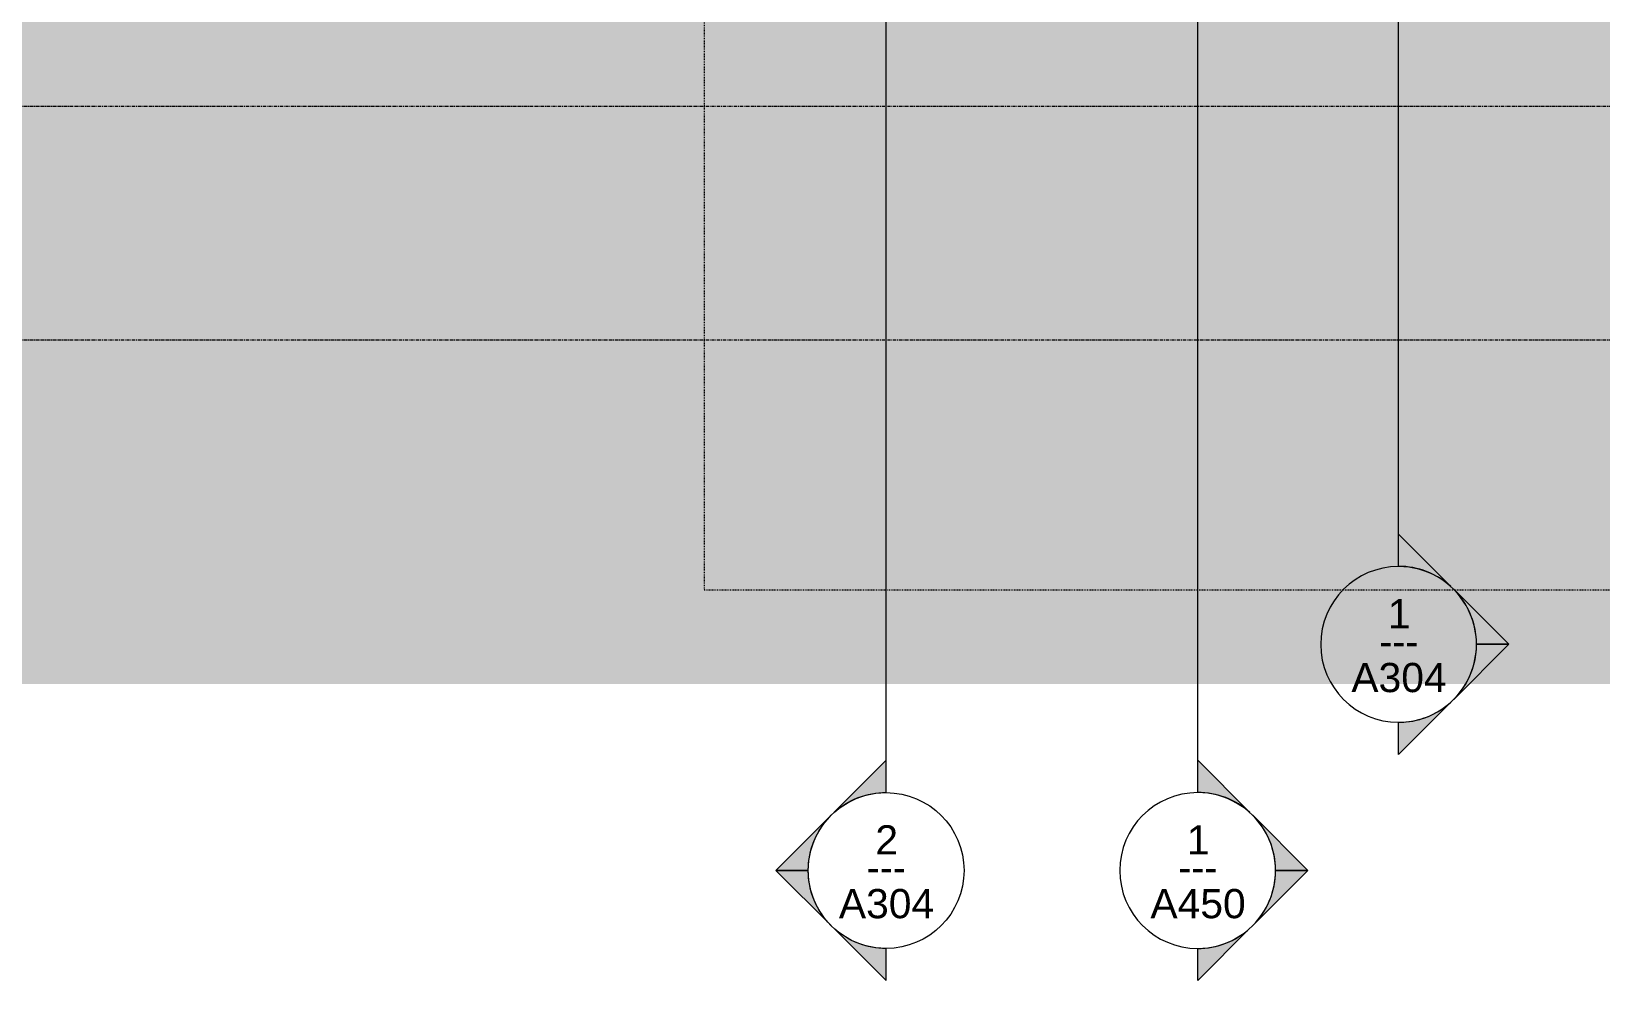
# Model space of a CAD drawing. Header units: inches. Extents: x -3219 to -1869, y -243 to 478.
# Drawn here: x -2980.5 to -2738.7, y -242.6 to -96.5 of the extents above; entities that cross this region are included whole.
import ezdxf

# ---------------------------------------------------------------- set-up
doc = ezdxf.new("R2010")
doc.units = ezdxf.units.IN
doc.header["$MEASUREMENT"] = 0
doc.linetypes.add('Aligning Line 1_8_', pattern=[0.25, 0.125, -0.125])
doc.linetypes.add('Grid Line 1_2_', pattern=[0.8749999999999999, 0.4999999999999999, -0.125, 0.125, -0.125])
for name, color, linetype, lineweight in [('A-FLOR-LEVL-1', 51, 'Grid Line 1_2_', 9), ('C-TOPO', 7, 'Continuous', 9), ('G-ANNO-SYMB', 111, 'Aligning Line 1_8_', 9), ('G-ANNO-SYMB-1', 111, 'Continuous', 9)]:
    doc.layers.add(name, color=color, linetype=linetype, lineweight=lineweight)
doc.styles.add('Arial_1', font='arial.ttf', dxfattribs={"height": 4.499999999999996})
doc.styles.add('Century Gothic', font='ufonts.com_century-gothic.ttf', dxfattribs={"height": 4.499999999999996})

# ---------------------------------------------------------------- blocks, each defined once
blk = doc.blocks.new('Section - Section Head - Filled-22785-BUILDING ELEVATION - WEST')
at = {"layer": 'G-ANNO-SYMB-1'}
h = blk.add_hatch(color=256, dxfattribs=at)
edge = h.paths.add_edge_path(flags=0)
edge.add_line((-2792.746510440414, -216.7579785171439), (-2800.798738118733, -208.7057508388254))
edge.add_line((-2800.798738118733, -208.7057508388254), (-2800.798738118733, -213.6606957918207))
edge.add_arc((-2800.798738118733, -225.6763135873026), 12.01561779548195, 47.92160497537708, 90.0000000000004, ccw=False)
h = blk.add_hatch(color=256, dxfattribs=at)
edge = h.paths.add_edge_path(flags=0)
edge.add_arc((-2800.798738118733, -225.6763135873026), 11.99999999999997, -2.2737367544323206e-13, 45.000000000000114, ccw=False)
edge.add_line((-2788.798738118733, -225.6763135873026), (-2783.828175370255, -225.6763135873026))
edge.add_line((-2783.828175370255, -225.6763135873026), (-2792.313456744494, -217.191032213064))
h = blk.add_hatch(color=256, dxfattribs=at)
edge = h.paths.add_edge_path(flags=0)
edge.add_line((-2792.313456744494, -234.1615949615411), (-2783.828175370255, -225.6763135873026))
edge.add_line((-2783.828175370255, -225.6763135873026), (-2788.798738118733, -225.6763135873026))
edge.add_arc((-2800.798738118733, -225.6763135873025), 12.0000000000001, 314.99999999999983, 359.9999999999996, ccw=False)
h = blk.add_hatch(color=256, dxfattribs=at)
edge = h.paths.add_edge_path(flags=0)
edge.add_arc((-2800.798738118733, -225.6763135873027), 12.01561779548175, 269.9999999999998, 312.07839502462355, ccw=False)
edge.add_line((-2800.798738118733, -237.6919313827844), (-2800.798738118733, -242.6468763357797))
edge.add_line((-2800.798738118733, -242.6468763357797), (-2792.746510440414, -234.5946486574612))
for p, q in [((-2800.798738118733, -213.6606957918207), (-2800.798738118733, -208.7057508388254)), ((-2800.798738118733, -208.7057508388254), (-2792.746510440414, -216.7579785171439)), ((-2792.313456744494, -217.191032213064), (-2783.828175370255, -225.6763135873026)), ((-2783.828175370255, -225.6763135873026), (-2792.313456744494, -234.1615949615411)), ((-2788.798738118733, -225.6763135873026), (-2783.828175370255, -225.6763135873026)), ((-2783.828175370255, -225.6763135873026), (-2788.798738118733, -225.6763135873026)), ((-2792.746510440414, -234.5946486574612), (-2800.798738118733, -242.6468763357797)), ((-2800.798738118733, -242.6468763357797), (-2800.798738118733, -237.6919313827844))]:
    blk.add_line(p, q, dxfattribs=at)
for centre, radius, start, end in [((-2800.798738118733, -225.6919313827844), 12.00000000000004, 90.0000000000002, 269.9999999999998), ((-2800.798738118733, -225.6763135873026), 12.01561779548195, 47.92160497537668, 90), ((-2800.798738118733, -225.6919313827844), 12, 269.9999999999996, 90), ((-2800.798738118733, -225.6763135873026), 11.99999999999997, 359.9999999999995, 44.99999999999971), ((-2800.798738118733, -225.6763135873025), 12.0000000000001, 314.9999999999995, 359.9999999999992), ((-2800.798738118733, -225.6763135873027), 12.01561779548175, 269.9999999999994, 312.0783950246232)]:
    blk.add_arc(centre, radius, start, end, dxfattribs=at)

msp = doc.modelspace()

# ---------------------------------------------------------------- hatches: boundary and pattern name
at = {"layer": 'C-TOPO'}
h = msp.add_hatch(color=256, dxfattribs=at)
h.paths.add_polyline_path([(-3080.314325993978, -196.9386938906581), (-1985.519452438269, -196.9386938906581), (-1985.519452438269, 15.0501979845055), (-1997.715062468572, 13.74652663092649), (-2038.530047333302, 9.079752218978198), (-2079.076376414695, 5.999999999999999), (-2111.778089469743, 3.638979950385021), (-2184.717958773607, -8.526512829121201e-14), (-2211.995515556347, -1.859833417005063), (-2275.970932079678, -6.000000000000084), (-2286.336683847679, -6.000000000000084), (-2297.005322031174, -7.740191497317794), (-2350.170664370818, -11.14740677007276), (-2392.049005506527, -18.00000000000008), (-2468.272086845981, -18.00000000000008), (-2513.67971888598, -25.38845655739689), (-2518.164713504467, -25.38845655739689), (-2520.546237830081, -25.80556318704194), (-2575.283864693851, -30.00000000000008), (-2629.284143598456, -30.00000000000008), (-2674.083413514764, -37.22923527957911), (-2675.984631431605, -37.96785838969057), (-2681.215787470358, -41.37266868609955), (-2750.598499875318, -42.00000000000008), (-2800.028866650649, -42.00000000000008), (-2834.183664235535, -49.13165475237573), (-2883.720461798959, -54.00000000000008), (-2941.044557810535, -64.2543425680379), (-2977.619120526208, -74.08883749245378), (-2992.881940212283, -77.13266912884397), (-2996.94634253233, -78.00000000000016), (-3006.295227675514, -79.53843439107958), (-3080.314325993978, -96.61685462233085), (-3107.158179552801, -102.1453090205663), (-3108.085798190892, -102.0000000000002), (-3112.932292944611, -105.7204391709831), (-3146.203415034421, -131.2307202717074), (-3146.203415034421, -196.9386938906581), (-3143.26788742685, -196.9386938906581)], flags=0)
h.paths.add_polyline_path([(-2281.079524965417, -131.9850778223754), (-2281.725594438355, -131.962171104729), (-2282.344551712904, -131.8981294803364), (-2282.932446415508, -131.7243727673618), (-2283.459774917371, -131.4496220693567), (-2283.955188565012, -131.0160026738629), (-2284.231249163833, -130.656676094246), (-2284.442832535844, -130.1340386340582), (-2284.506262376046, -129.6776433889382), (-2284.436495404224, -129.17755411195), (-2284.230696344444, -128.7042704126625), (-2283.899194918988, -128.2815440702312), (-2283.458630003985, -127.930588791133), (-2282.931114127491, -127.6690153379698), (-2282.286011567468, -127.5054387549431), (-2281.698281791936, -127.4621630317661), (-2281.079524965419, -127.4841013658162), (-2280.460768138902, -127.5481003028614), (-2279.873038363369, -127.7217389429542), (-2279.345806863912, -127.9963103196258), (-2278.905511229442, -128.3580462775421), (-2278.574229721585, -128.788807865296), (-2278.368574178455, -129.2669948981702), (-2278.298857027728, -129.768629081606), (-2278.368574178455, -130.2685563830005), (-2278.574229721585, -130.7417083599479), (-2278.905511229442, -131.1643591966139), (-2279.345806863912, -131.5153154152114), (-2279.873038363369, -131.7769786054751), (-2280.460768138902, -131.9362278824343)], flags=0)
h.paths.add_polyline_path([(-2219.967454331656, -127.1832100531279), (-2220.562717623301, -127.07673301922), (-2220.999763106327, -126.9124058431085), (-2221.39548321177, -126.6462774857198), (-2221.689529777299, -126.3055478752907), (-2221.870602758302, -125.9033110596657), (-2221.931743621666, -125.4550247740939), (-2221.85196472675, -124.9084659744525), (-2221.61662848892, -124.3517057835291), (-2221.237535649819, -123.8126624821242), (-2220.733695507354, -123.3183659522185), (-2220.130372710121, -122.8936022858254), (-2218.560453691107, -122.1378132848617), (-2217.860075606327, -121.9139138193762), (-2217.118706672299, -121.8118943547277), (-2216.638299534243, -121.8079754404767), (-2216.082812187865, -121.9004941235809), (-2215.610075606327, -122.0782409954878), (-2215.213146380803, -122.3455336480661), (-2214.899309282653, -122.7313630442433), (-2214.736894732657, -123.1045016728967), (-2214.678095090987, -123.5356220645014), (-2214.758188107111, -124.0831989681852), (-2214.994425352425, -124.6409411382127), (-2215.374890203292, -125.1807519655012), (-2215.880397401917, -125.6754454869745), (-2216.485465260595, -126.1001177519693), (-2218.041705830223, -126.8503786413518), (-2218.749763106327, -127.07673301922), (-2219.457820382431, -127.178317061677), (-2219.94237142453, -127.182969232338)], flags=0)

# ---------------------------------------------------------------- linework, layer by layer
at = {"layer": 'A-FLOR-LEVL-1'}
for p, q in [((-1935.479173867062, -108), (-3194.570245953733, -108)), ((-1935.479173867062, -144), (-3194.570245953733, -144))]:
    msp.add_line(p, q, dxfattribs=at)
at = {"layer": 'G-ANNO-SYMB'}
for p, q in [((-2876.844585947334, 405.7698510893824), (-2876.844585947334, -182.4828710856818)), ((-2876.844585947334, -182.4828710856818), (-1983.836615210244, -182.4828710856818))]:
    msp.add_line(p, q, dxfattribs=at)
at = {"layer": 'G-ANNO-SYMB-1'}
for p, q in [((-2769.840561186445, -178.8521023737528), (-2769.840561186445, 432.3678548418329)), ((-2848.798738118734, -213.6763135873028), (-2848.798738118734, 397.5436436282829)), ((-2800.798738118734, -213.6763135873028), (-2800.798738118734, 397.5436436282829))]:
    msp.add_line(p, q, dxfattribs=at)

# ---------------------------------------------------------------- block references
for p in [(30.95817693228923, 34.82421121355004), (0, 0)]:
    msp.add_blockref('Section - Section Head - Filled-22785-BUILDING ELEVATION - WEST', p, dxfattribs=at)
at = {"layer": 'G-ANNO-SYMB-1', "extrusion": (0, 0, -1)}
msp.add_blockref('Section - Section Head - Filled-22785-BUILDING ELEVATION - WEST', (5649.597476237465, 0), dxfattribs=at)

# ---------------------------------------------------------------- texts
at = {"layer": 'G-ANNO-SYMB-1', "char_height": 4.499999999999996, "attachment_point": 1}
for s, insert, width, style in [('1', (-2771.501049424322, -183.8977841436687), 4.241999999999996, 'Arial_1'), ('---', (-2772.82670496768, -188.1511306003616), 7.726499999999994, 'Century Gothic'), ('A304', (-2777.123096668416, -193.715906238335), 17.87699999999998, 'Arial_1'), ('2', (-2850.45922635661, -218.7219953572186), 4.241999999999996, 'Arial_1'), ('1', (-2802.459226356611, -218.7219953572186), 4.241999999999996, 'Arial_1'), ('---', (-2851.784881899968, -222.9753418139116), 7.726499999999994, 'Century Gothic'), ('---', (-2803.784881899969, -222.9753418139116), 7.726499999999994, 'Century Gothic'), ('A304', (-2856.081273600705, -228.540117451885), 17.87699999999998, 'Arial_1'), ('A450', (-2808.081273600705, -228.540117451885), 17.87699999999998, 'Arial_1')]:
    msp.add_mtext(s, dxfattribs=dict(at, insert=insert, width=width, style=style))

doc.saveas('drawing.dxf')
